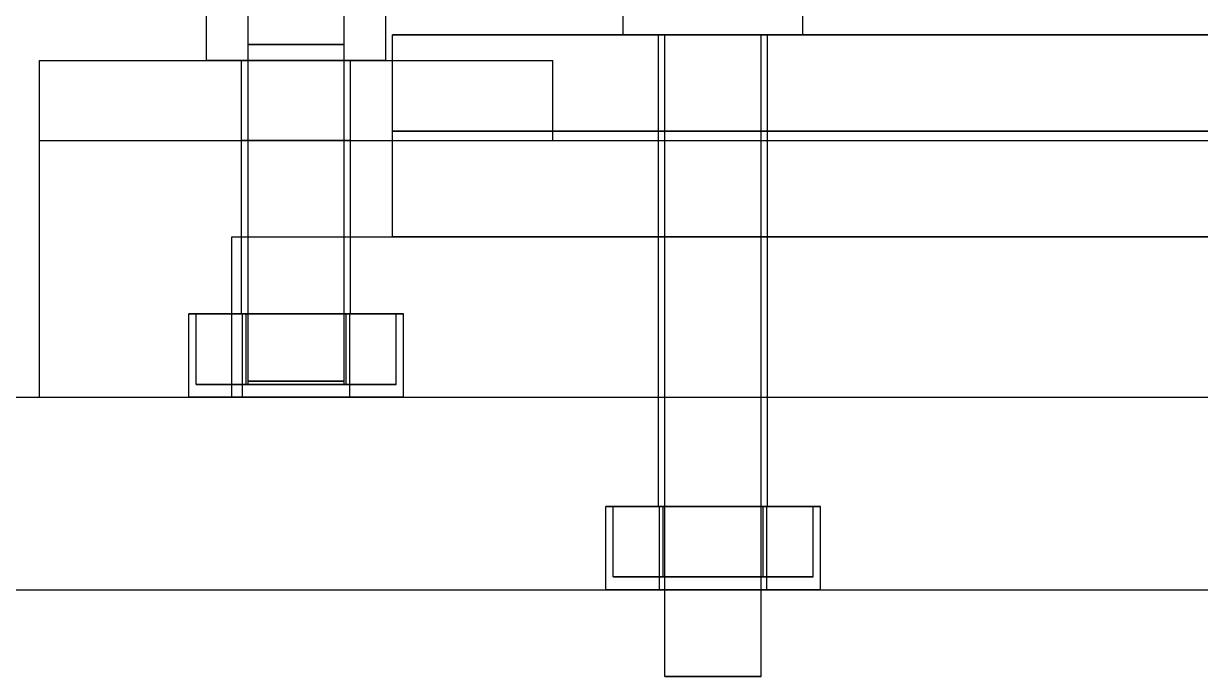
# Model space of a CAD drawing. Header units: millimetres. Extents: x 8 to 412, y 8 to 289.
# Drawn here: x 68.15 to 111.32, y 66.71 to 90.65 of the extents above; entities that cross this region are included whole.
import ezdxf

# ---------------------------------------------------------------- set-up
doc = ezdxf.new("R2010")
doc.units = ezdxf.units.MM
doc.layers.add('HIDDEN', color=8, linetype='Continuous')
doc.layers.add('OUTLINE', color=7, linetype='Continuous')

msp = doc.modelspace()

# ---------------------------------------------------------------- linework, layer by layer
at = {"layer": 'HIDDEN'}
for points in [[(90.147, 90.235), (90.147, 93.059)], [(96.735, 90.235), (96.735, 93.059)], [(74.853, 89.294), (74.853, 92.118)], [(81.441, 89.294), (81.441, 92.118)], [(76.382, 89.294), (76.382, 91.059)], [(79.912, 89.294), (79.912, 91.059)], [(81.676, 82.824), (81.676, 90.235)], [(81.676, 86.706), (81.676, 90.235)], [(81.676, 90.235), (193.441, 90.235)], [(81.676, 90.235), (193.441, 90.235)], [(81.676, 86.706), (81.676, 90.235)], [(193.441, 90.235), (81.676, 90.235)], [(96.735, 90.235), (96.653, 90.235), (96.409, 90.235), (96.017, 90.235), (95.495, 90.235), (94.87, 90.235), (94.174, 90.235), (93.441, 90.235), (92.708, 90.235), (92.012, 90.235), (91.387, 90.235), (90.866, 90.235), (90.473, 90.235), (90.23, 90.235), (90.147, 90.235)], [(96.735, 90.235), (96.653, 90.235), (96.409, 90.235), (96.017, 90.235), (95.495, 90.235), (94.87, 90.235), (94.174, 90.235), (93.441, 90.235), (92.708, 90.235), (92.012, 90.235), (91.387, 90.235), (90.866, 90.235), (90.473, 90.235), (90.23, 90.235), (90.147, 90.235)], [(90.147, 90.235), (90.23, 90.235), (90.473, 90.235), (90.866, 90.235), (91.387, 90.235), (92.012, 90.235), (92.708, 90.235), (93.441, 90.235), (94.174, 90.235), (94.87, 90.235), (95.495, 90.235), (96.017, 90.235), (96.409, 90.235), (96.653, 90.235), (96.735, 90.235)], [(95.441, 90.235), (95.391, 90.235), (95.243, 90.235), (95.005, 90.235), (94.688, 90.235), (94.309, 90.235), (93.886, 90.235), (93.441, 90.235), (92.996, 90.235), (92.573, 90.235), (92.194, 90.235), (91.878, 90.235), (91.639, 90.235), (91.491, 90.235), (91.441, 90.235)], [(91.441, 90.235), (91.491, 90.235), (91.639, 90.235), (91.878, 90.235), (92.194, 90.235), (92.573, 90.235), (92.996, 90.235), (93.441, 90.235), (93.886, 90.235), (94.309, 90.235), (94.688, 90.235), (95.005, 90.235), (95.243, 90.235), (95.391, 90.235), (95.441, 90.235)], [(91.441, 90.235), (91.491, 90.235), (91.639, 90.235), (91.878, 90.235), (92.194, 90.235), (92.573, 90.235), (92.996, 90.235), (93.441, 90.235), (93.886, 90.235), (94.309, 90.235), (94.688, 90.235), (95.005, 90.235), (95.243, 90.235), (95.391, 90.235), (95.441, 90.235)], [(95.441, 90.235), (95.391, 90.235), (95.243, 90.235), (95.005, 90.235), (94.688, 90.235), (94.309, 90.235), (93.886, 90.235), (93.441, 90.235), (92.996, 90.235), (92.573, 90.235), (92.194, 90.235), (91.878, 90.235), (91.639, 90.235), (91.491, 90.235), (91.441, 90.235)], [(91.441, 82.824), (91.441, 90.235)], [(91.441, 82.824), (91.441, 90.235)], [(95.206, 90.235), (95.162, 90.235), (95.031, 90.235), (94.821, 90.235), (94.541, 90.235), (94.207, 90.235), (93.834, 90.235), (93.441, 90.235), (93.048, 90.235), (92.675, 90.235), (92.341, 90.235), (92.061, 90.235), (91.851, 90.235), (91.721, 90.235), (91.676, 90.235)], [(91.676, 90.235), (91.721, 90.235), (91.851, 90.235), (92.061, 90.235), (92.341, 90.235), (92.675, 90.235), (93.048, 90.235), (93.441, 90.235), (93.834, 90.235), (94.207, 90.235), (94.541, 90.235), (94.821, 90.235), (95.031, 90.235), (95.162, 90.235), (95.206, 90.235)], [(95.206, 90.235), (95.162, 90.235), (95.031, 90.235), (94.821, 90.235), (94.541, 90.235), (94.207, 90.235), (93.834, 90.235), (93.441, 90.235), (93.048, 90.235), (92.675, 90.235), (92.341, 90.235), (92.061, 90.235), (91.851, 90.235), (91.721, 90.235), (91.676, 90.235)], [(91.676, 90.235), (91.721, 90.235), (91.851, 90.235), (92.061, 90.235), (92.341, 90.235), (92.675, 90.235), (93.048, 90.235), (93.441, 90.235), (93.834, 90.235), (94.207, 90.235), (94.541, 90.235), (94.821, 90.235), (95.031, 90.235), (95.162, 90.235), (95.206, 90.235)], [(91.676, 69.882), (91.676, 90.235)], [(91.676, 66.706), (91.676, 90.235)], [(95.206, 69.882), (95.206, 90.235)], [(95.206, 66.706), (95.206, 90.235)], [(95.441, 82.824), (95.441, 90.235)], [(95.441, 82.824), (95.441, 90.235)], [(76.382, 89.294), (76.382, 89.882)], [(76.382, 89.294), (76.382, 89.882)], [(76.382, 89.294), (76.382, 89.882)], [(76.382, 89.294), (76.382, 89.882)], [(79.912, 89.882), (79.746, 89.882), (79.542, 89.882), (79.305, 89.882), (79.041, 89.882), (78.755, 89.882), (78.455, 89.882), (78.147, 89.882), (77.839, 89.882), (77.539, 89.882), (77.253, 89.882), (76.989, 89.882), (76.752, 89.882), (76.548, 89.882), (76.382, 89.882)], [(76.382, 89.882), (76.548, 89.882), (76.752, 89.882), (76.989, 89.882), (77.253, 89.882), (77.539, 89.882), (77.839, 89.882), (78.147, 89.882), (78.455, 89.882), (78.755, 89.882), (79.041, 89.882), (79.305, 89.882), (79.542, 89.882), (79.746, 89.882), (79.912, 89.882)], [(79.912, 89.882), (79.746, 89.882), (79.542, 89.882), (79.305, 89.882), (79.041, 89.882), (78.755, 89.882), (78.455, 89.882), (78.147, 89.882), (77.839, 89.882), (77.539, 89.882), (77.253, 89.882), (76.989, 89.882), (76.752, 89.882), (76.548, 89.882), (76.382, 89.882)], [(76.382, 89.882), (76.548, 89.882), (76.752, 89.882), (76.989, 89.882), (77.253, 89.882), (77.539, 89.882), (77.839, 89.882), (78.147, 89.882), (78.455, 89.882), (78.755, 89.882), (79.041, 89.882), (79.305, 89.882), (79.542, 89.882), (79.746, 89.882), (79.912, 89.882)], [(79.912, 89.294), (79.912, 89.882)], [(79.912, 89.294), (79.912, 89.882)], [(79.912, 89.294), (79.912, 89.882)], [(79.912, 89.294), (79.912, 89.882)], [(68.735, 86.353), (68.735, 89.294)], [(68.735, 89.294), (76.382, 89.294)], [(81.441, 89.294), (81.359, 89.294), (81.115, 89.294), (80.723, 89.294), (80.201, 89.294), (79.576, 89.294), (78.88, 89.294), (78.147, 89.294), (77.414, 89.294), (76.718, 89.294), (76.093, 89.294), (75.572, 89.294), (75.179, 89.294), (74.936, 89.294), (74.853, 89.294)], [(81.441, 89.294), (81.359, 89.294), (81.115, 89.294), (80.723, 89.294), (80.201, 89.294), (79.576, 89.294), (78.88, 89.294), (78.147, 89.294), (77.414, 89.294), (76.718, 89.294), (76.093, 89.294), (75.572, 89.294), (75.179, 89.294), (74.936, 89.294), (74.853, 89.294)], [(74.853, 89.294), (74.936, 89.294), (75.179, 89.294), (75.572, 89.294), (76.093, 89.294), (76.718, 89.294), (77.414, 89.294), (78.147, 89.294), (78.88, 89.294), (79.576, 89.294), (80.201, 89.294), (80.723, 89.294), (81.115, 89.294), (81.359, 89.294), (81.441, 89.294)], [(76.382, 89.294), (76.351, 89.294), (76.321, 89.294), (76.293, 89.294), (76.268, 89.294), (76.245, 89.294), (76.225, 89.294), (76.207, 89.294), (76.191, 89.294), (76.178, 89.294), (76.167, 89.294), (76.158, 89.294), (76.152, 89.294), (76.148, 89.294), (76.147, 89.294)], [(76.147, 89.294), (76.148, 89.294), (76.152, 89.294), (76.158, 89.294), (76.167, 89.294), (76.178, 89.294), (76.191, 89.294), (76.207, 89.294), (76.225, 89.294), (76.245, 89.294), (76.268, 89.294), (76.293, 89.294), (76.321, 89.294), (76.351, 89.294), (76.382, 89.294)], [(76.382, 89.294), (76.351, 89.294), (76.321, 89.294), (76.293, 89.294), (76.268, 89.294), (76.245, 89.294), (76.225, 89.294), (76.207, 89.294), (76.191, 89.294), (76.178, 89.294), (76.167, 89.294), (76.158, 89.294), (76.152, 89.294), (76.148, 89.294), (76.147, 89.294)], [(76.147, 89.294), (76.148, 89.294), (76.152, 89.294), (76.158, 89.294), (76.167, 89.294), (76.178, 89.294), (76.191, 89.294), (76.207, 89.294), (76.225, 89.294), (76.245, 89.294), (76.268, 89.294), (76.293, 89.294), (76.321, 89.294), (76.351, 89.294), (76.382, 89.294)], [(76.147, 86.353), (76.147, 89.294)], [(76.147, 86.353), (76.147, 89.294)], [(76.382, 89.294), (76.613, 89.294), (76.853, 89.294), (77.101, 89.294), (77.357, 89.294), (77.617, 89.294), (77.881, 89.294), (78.147, 89.294), (78.413, 89.294), (78.677, 89.294), (78.937, 89.294), (79.193, 89.294), (79.441, 89.294), (79.682, 89.294), (79.912, 89.294)], [(79.912, 89.294), (79.868, 89.294), (79.737, 89.294), (79.527, 89.294), (79.247, 89.294), (78.913, 89.294), (78.54, 89.294), (78.147, 89.294), (77.754, 89.294), (77.381, 89.294), (77.047, 89.294), (76.767, 89.294), (76.557, 89.294), (76.427, 89.294), (76.382, 89.294)], [(76.382, 89.294), (76.427, 89.294), (76.557, 89.294), (76.767, 89.294), (77.047, 89.294), (77.381, 89.294), (77.754, 89.294), (78.147, 89.294), (78.54, 89.294), (78.913, 89.294), (79.247, 89.294), (79.527, 89.294), (79.737, 89.294), (79.868, 89.294), (79.912, 89.294)], [(79.912, 89.294), (79.868, 89.294), (79.737, 89.294), (79.527, 89.294), (79.247, 89.294), (78.913, 89.294), (78.54, 89.294), (78.147, 89.294), (77.754, 89.294), (77.381, 89.294), (77.047, 89.294), (76.767, 89.294), (76.557, 89.294), (76.427, 89.294), (76.382, 89.294)], [(76.382, 89.294), (76.427, 89.294), (76.557, 89.294), (76.767, 89.294), (77.047, 89.294), (77.381, 89.294), (77.754, 89.294), (78.147, 89.294), (78.54, 89.294), (78.913, 89.294), (79.247, 89.294), (79.527, 89.294), (79.737, 89.294), (79.868, 89.294), (79.912, 89.294)], [(76.382, 77.529), (76.382, 89.294)], [(76.382, 77.529), (76.382, 89.294)], [(79.912, 89.294), (87.559, 89.294)], [(79.912, 89.294), (79.944, 89.294), (79.973, 89.294), (80.001, 89.294), (80.026, 89.294), (80.049, 89.294), (80.069, 89.294), (80.087, 89.294), (80.103, 89.294), (80.117, 89.294), (80.127, 89.294), (80.136, 89.294), (80.142, 89.294), (80.146, 89.294), (80.147, 89.294)], [(80.147, 89.294), (80.146, 89.294), (80.142, 89.294), (80.136, 89.294), (80.127, 89.294), (80.117, 89.294), (80.103, 89.294), (80.087, 89.294), (80.069, 89.294), (80.049, 89.294), (80.026, 89.294), (80.001, 89.294), (79.973, 89.294), (79.944, 89.294), (79.912, 89.294)], [(79.912, 89.294), (79.944, 89.294), (79.973, 89.294), (80.001, 89.294), (80.026, 89.294), (80.049, 89.294), (80.069, 89.294), (80.087, 89.294), (80.103, 89.294), (80.117, 89.294), (80.127, 89.294), (80.136, 89.294), (80.142, 89.294), (80.146, 89.294), (80.147, 89.294)], [(80.147, 89.294), (80.146, 89.294), (80.142, 89.294), (80.136, 89.294), (80.127, 89.294), (80.117, 89.294), (80.103, 89.294), (80.087, 89.294), (80.069, 89.294), (80.049, 89.294), (80.026, 89.294), (80.001, 89.294), (79.973, 89.294), (79.944, 89.294), (79.912, 89.294)], [(79.912, 77.529), (79.912, 89.294)], [(79.912, 77.529), (79.912, 89.294)], [(80.147, 86.353), (80.147, 89.294)], [(80.147, 86.353), (80.147, 89.294)], [(81.676, 89.294), (87.559, 89.294)], [(87.559, 86.353), (87.559, 89.294)], [(87.559, 86.353), (87.559, 89.294)], [(68.735, 86.353), (188.735, 86.353)], [(68.735, 76.941), (68.735, 86.353)], [(68.735, 86.353), (87.559, 86.353)], [(68.735, 86.353), (87.559, 86.353)], [(80.147, 86.353), (80.097, 86.353), (79.949, 86.353), (79.711, 86.353), (79.394, 86.353), (79.015, 86.353), (78.592, 86.353), (78.147, 86.353), (77.702, 86.353), (77.279, 86.353), (76.9, 86.353), (76.583, 86.353), (76.345, 86.353), (76.197, 86.353), (76.147, 86.353)], [(76.147, 86.353), (76.197, 86.353), (76.345, 86.353), (76.583, 86.353), (76.9, 86.353), (77.279, 86.353), (77.702, 86.353), (78.147, 86.353), (78.592, 86.353), (79.015, 86.353), (79.394, 86.353), (79.711, 86.353), (79.949, 86.353), (80.097, 86.353), (80.147, 86.353)], [(80.147, 86.353), (80.097, 86.353), (79.949, 86.353), (79.711, 86.353), (79.394, 86.353), (79.015, 86.353), (78.592, 86.353), (78.147, 86.353), (77.702, 86.353), (77.279, 86.353), (76.9, 86.353), (76.583, 86.353), (76.345, 86.353), (76.197, 86.353), (76.147, 86.353)], [(76.147, 86.353), (76.197, 86.353), (76.345, 86.353), (76.583, 86.353), (76.9, 86.353), (77.279, 86.353), (77.702, 86.353), (78.147, 86.353), (78.592, 86.353), (79.015, 86.353), (79.394, 86.353), (79.711, 86.353), (79.949, 86.353), (80.097, 86.353), (80.147, 86.353)], [(80.147, 86.353), (80.097, 86.353), (79.949, 86.353), (79.711, 86.353), (79.394, 86.353), (79.015, 86.353), (78.592, 86.353), (78.147, 86.353), (77.702, 86.353), (77.279, 86.353), (76.9, 86.353), (76.583, 86.353), (76.345, 86.353), (76.197, 86.353), (76.147, 86.353)], [(76.147, 86.353), (76.197, 86.353), (76.345, 86.353), (76.583, 86.353), (76.9, 86.353), (77.279, 86.353), (77.702, 86.353), (78.147, 86.353), (78.592, 86.353), (79.015, 86.353), (79.394, 86.353), (79.711, 86.353), (79.949, 86.353), (80.097, 86.353), (80.147, 86.353)], [(80.147, 86.353), (80.097, 86.353), (79.949, 86.353), (79.711, 86.353), (79.394, 86.353), (79.015, 86.353), (78.592, 86.353), (78.147, 86.353), (77.702, 86.353), (77.279, 86.353), (76.9, 86.353), (76.583, 86.353), (76.345, 86.353), (76.197, 86.353), (76.147, 86.353)], [(76.147, 86.353), (76.197, 86.353), (76.345, 86.353), (76.583, 86.353), (76.9, 86.353), (77.279, 86.353), (77.702, 86.353), (78.147, 86.353), (78.592, 86.353), (79.015, 86.353), (79.394, 86.353), (79.711, 86.353), (79.949, 86.353), (80.097, 86.353), (80.147, 86.353)], [(76.147, 80), (76.147, 86.353)], [(76.147, 80), (76.147, 86.353)], [(80.147, 80), (80.147, 86.353)], [(80.147, 80), (80.147, 86.353)], [(81.676, 82.824), (81.676, 86.706)], [(81.676, 86.706), (193.441, 86.706)], [(81.676, 86.706), (193.441, 86.706)], [(193.441, 86.706), (81.676, 86.706)], [(193.441, 86.706), (81.676, 86.706)], [(81.676, 82.824), (81.676, 86.706)], [(81.676, 86.353), (188.735, 86.353)], [(75.794, 82.824), (198.147, 82.824)], [(75.794, 76.941), (75.794, 82.824)], [(75.794, 82.824), (198.147, 82.824)], [(75.794, 82.824), (198.147, 82.824)], [(75.794, 76.941), (75.794, 82.824)], [(75.794, 76.941), (75.794, 82.824)], [(81.676, 82.824), (193.441, 82.824)], [(81.676, 82.824), (193.441, 82.824)], [(193.441, 82.824), (81.676, 82.824)], [(95.441, 82.824), (95.391, 82.824), (95.243, 82.824), (95.005, 82.824), (94.688, 82.824), (94.309, 82.824), (93.886, 82.824), (93.441, 82.824), (92.996, 82.824), (92.573, 82.824), (92.194, 82.824), (91.878, 82.824), (91.639, 82.824), (91.491, 82.824), (91.441, 82.824)], [(91.441, 82.824), (91.491, 82.824), (91.639, 82.824), (91.878, 82.824), (92.194, 82.824), (92.573, 82.824), (92.996, 82.824), (93.441, 82.824), (93.886, 82.824), (94.309, 82.824), (94.688, 82.824), (95.005, 82.824), (95.243, 82.824), (95.391, 82.824), (95.441, 82.824)], [(95.441, 82.824), (95.391, 82.824), (95.243, 82.824), (95.005, 82.824), (94.688, 82.824), (94.309, 82.824), (93.886, 82.824), (93.441, 82.824), (92.996, 82.824), (92.573, 82.824), (92.194, 82.824), (91.878, 82.824), (91.639, 82.824), (91.491, 82.824), (91.441, 82.824)], [(91.441, 82.824), (91.491, 82.824), (91.639, 82.824), (91.878, 82.824), (92.194, 82.824), (92.573, 82.824), (92.996, 82.824), (93.441, 82.824), (93.886, 82.824), (94.309, 82.824), (94.688, 82.824), (95.005, 82.824), (95.243, 82.824), (95.391, 82.824), (95.441, 82.824)], [(95.441, 82.824), (95.391, 82.824), (95.243, 82.824), (95.005, 82.824), (94.688, 82.824), (94.309, 82.824), (93.886, 82.824), (93.441, 82.824), (92.996, 82.824), (92.573, 82.824), (92.194, 82.824), (91.878, 82.824), (91.639, 82.824), (91.491, 82.824), (91.441, 82.824)], [(91.441, 82.824), (91.491, 82.824), (91.639, 82.824), (91.878, 82.824), (92.194, 82.824), (92.573, 82.824), (92.996, 82.824), (93.441, 82.824), (93.886, 82.824), (94.309, 82.824), (94.688, 82.824), (95.005, 82.824), (95.243, 82.824), (95.391, 82.824), (95.441, 82.824)], [(91.441, 82.824), (91.491, 82.824), (91.639, 82.824), (91.878, 82.824), (92.194, 82.824), (92.573, 82.824), (92.996, 82.824), (93.441, 82.824), (93.886, 82.824), (94.309, 82.824), (94.688, 82.824), (95.005, 82.824), (95.243, 82.824), (95.391, 82.824), (95.441, 82.824)], [(95.441, 82.824), (95.391, 82.824), (95.243, 82.824), (95.005, 82.824), (94.688, 82.824), (94.309, 82.824), (93.886, 82.824), (93.441, 82.824), (92.996, 82.824), (92.573, 82.824), (92.194, 82.824), (91.878, 82.824), (91.639, 82.824), (91.491, 82.824), (91.441, 82.824)], [(91.441, 72.941), (91.441, 82.824)], [(91.441, 72.941), (91.441, 82.824)], [(95.441, 72.941), (95.441, 82.824)], [(95.441, 72.941), (95.441, 82.824)], [(76.177, 80), (74.207, 80)], [(74.207, 80), (76.177, 80)], [(76.177, 80), (74.207, 80)], [(74.207, 80), (76.177, 80)], [(74.207, 76.941), (74.207, 80)], [(74.207, 76.941), (74.207, 80)], [(76.313, 80), (74.479, 80)], [(74.479, 80), (76.313, 80)], [(74.479, 77.412), (74.479, 80)], [(76.313, 80), (74.479, 80)], [(74.479, 80), (76.313, 80)], [(74.479, 77.412), (74.479, 80)], [(80.147, 80), (80.097, 80), (79.949, 80), (79.711, 80), (79.394, 80), (79.015, 80), (78.592, 80), (78.147, 80), (77.702, 80), (77.279, 80), (76.9, 80), (76.583, 80), (76.345, 80), (76.197, 80), (76.147, 80)], [(76.147, 80), (76.197, 80), (76.345, 80), (76.583, 80), (76.9, 80), (77.279, 80), (77.702, 80), (78.147, 80), (78.592, 80), (79.015, 80), (79.394, 80), (79.711, 80), (79.949, 80), (80.097, 80), (80.147, 80)], [(80.147, 80), (80.097, 80), (79.949, 80), (79.711, 80), (79.394, 80), (79.015, 80), (78.592, 80), (78.147, 80), (77.702, 80), (77.279, 80), (76.9, 80), (76.583, 80), (76.345, 80), (76.197, 80), (76.147, 80)], [(76.147, 80), (76.197, 80), (76.345, 80), (76.583, 80), (76.9, 80), (77.279, 80), (77.702, 80), (78.147, 80), (78.592, 80), (79.015, 80), (79.394, 80), (79.711, 80), (79.949, 80), (80.097, 80), (80.147, 80)], [(80.117, 80), (76.177, 80)], [(76.177, 80), (80.117, 80)], [(80.117, 80), (76.177, 80)], [(76.177, 80), (80.117, 80)], [(76.177, 76.941), (76.177, 80)], [(76.177, 76.941), (76.177, 80)], [(76.177, 76.941), (76.177, 80)], [(76.177, 76.941), (76.177, 80)], [(76.313, 77.412), (76.313, 80)], [(79.981, 80), (76.313, 80)], [(76.313, 80), (79.981, 80)], [(76.313, 77.412), (76.313, 80)], [(76.313, 77.412), (76.313, 80)], [(79.981, 80), (76.313, 80)], [(76.313, 80), (79.981, 80)], [(76.313, 77.412), (76.313, 80)], [(79.912, 80), (79.868, 80), (79.737, 80), (79.527, 80), (79.247, 80), (78.913, 80), (78.54, 80), (78.147, 80), (77.754, 80), (77.381, 80), (77.047, 80), (76.767, 80), (76.557, 80), (76.427, 80), (76.382, 80)], [(76.382, 80), (76.427, 80), (76.557, 80), (76.767, 80), (77.047, 80), (77.381, 80), (77.754, 80), (78.147, 80), (78.54, 80), (78.913, 80), (79.247, 80), (79.527, 80), (79.737, 80), (79.868, 80), (79.912, 80)], [(79.912, 80), (79.868, 80), (79.737, 80), (79.527, 80), (79.247, 80), (78.913, 80), (78.54, 80), (78.147, 80), (77.754, 80), (77.381, 80), (77.047, 80), (76.767, 80), (76.557, 80), (76.427, 80), (76.382, 80)], [(76.382, 80), (76.427, 80), (76.557, 80), (76.767, 80), (77.047, 80), (77.381, 80), (77.754, 80), (78.147, 80), (78.54, 80), (78.913, 80), (79.247, 80), (79.527, 80), (79.737, 80), (79.868, 80), (79.912, 80)], [(76.382, 77.412), (76.382, 80)], [(76.382, 77.412), (76.382, 80)], [(79.912, 77.412), (79.912, 80)], [(79.912, 77.412), (79.912, 80)], [(79.981, 77.412), (79.981, 80)], [(81.815, 80), (79.981, 80)], [(79.981, 77.412), (79.981, 80)], [(79.981, 80), (81.815, 80)], [(79.981, 77.412), (79.981, 80)], [(81.815, 80), (79.981, 80)], [(79.981, 77.412), (79.981, 80)], [(79.981, 80), (81.815, 80)], [(82.087, 80), (80.117, 80)], [(80.117, 80), (82.087, 80)], [(82.087, 80), (80.117, 80)], [(80.117, 80), (82.087, 80)], [(80.117, 76.941), (80.117, 80)], [(80.117, 76.941), (80.117, 80)], [(80.117, 76.941), (80.117, 80)], [(80.117, 76.941), (80.117, 80)], [(81.815, 77.412), (81.815, 80)], [(81.815, 77.412), (81.815, 80)], [(82.087, 76.941), (82.087, 80)], [(82.087, 76.941), (82.087, 80)], [(76.313, 77.412), (74.479, 77.412)], [(74.479, 77.412), (76.313, 77.412)], [(76.313, 77.412), (74.479, 77.412)], [(74.479, 77.412), (76.313, 77.412)], [(79.981, 77.412), (76.313, 77.412)], [(76.313, 77.412), (79.981, 77.412)], [(79.981, 77.412), (76.313, 77.412)], [(76.313, 77.412), (79.981, 77.412)], [(79.912, 77.529), (79.868, 77.529), (79.737, 77.529), (79.527, 77.529), (79.247, 77.529), (78.913, 77.529), (78.54, 77.529), (78.147, 77.529), (77.754, 77.529), (77.381, 77.529), (77.047, 77.529), (76.767, 77.529), (76.557, 77.529), (76.427, 77.529), (76.382, 77.529)], [(76.382, 77.529), (76.427, 77.529), (76.557, 77.529), (76.767, 77.529), (77.047, 77.529), (77.381, 77.529), (77.754, 77.529), (78.147, 77.529), (78.54, 77.529), (78.913, 77.529), (79.247, 77.529), (79.527, 77.529), (79.737, 77.529), (79.868, 77.529), (79.912, 77.529)], [(79.912, 77.529), (79.868, 77.529), (79.737, 77.529), (79.527, 77.529), (79.247, 77.529), (78.913, 77.529), (78.54, 77.529), (78.147, 77.529), (77.754, 77.529), (77.381, 77.529), (77.047, 77.529), (76.767, 77.529), (76.557, 77.529), (76.427, 77.529), (76.382, 77.529)], [(76.382, 77.529), (76.427, 77.529), (76.557, 77.529), (76.767, 77.529), (77.047, 77.529), (77.381, 77.529), (77.754, 77.529), (78.147, 77.529), (78.54, 77.529), (78.913, 77.529), (79.247, 77.529), (79.527, 77.529), (79.737, 77.529), (79.868, 77.529), (79.912, 77.529)], [(79.912, 77.412), (79.868, 77.412), (79.737, 77.412), (79.527, 77.412), (79.247, 77.412), (78.913, 77.412), (78.54, 77.412), (78.147, 77.412), (77.754, 77.412), (77.381, 77.412), (77.047, 77.412), (76.767, 77.412), (76.557, 77.412), (76.427, 77.412), (76.382, 77.412)], [(76.382, 77.412), (76.427, 77.412), (76.557, 77.412), (76.767, 77.412), (77.047, 77.412), (77.381, 77.412), (77.754, 77.412), (78.147, 77.412), (78.54, 77.412), (78.913, 77.412), (79.247, 77.412), (79.527, 77.412), (79.737, 77.412), (79.868, 77.412), (79.912, 77.412)], [(79.912, 77.412), (79.868, 77.412), (79.737, 77.412), (79.527, 77.412), (79.247, 77.412), (78.913, 77.412), (78.54, 77.412), (78.147, 77.412), (77.754, 77.412), (77.381, 77.412), (77.047, 77.412), (76.767, 77.412), (76.557, 77.412), (76.427, 77.412), (76.382, 77.412)], [(76.382, 77.412), (76.427, 77.412), (76.557, 77.412), (76.767, 77.412), (77.047, 77.412), (77.381, 77.412), (77.754, 77.412), (78.147, 77.412), (78.54, 77.412), (78.913, 77.412), (79.247, 77.412), (79.527, 77.412), (79.737, 77.412), (79.868, 77.412), (79.912, 77.412)], [(81.815, 77.412), (79.981, 77.412)], [(79.981, 77.412), (81.815, 77.412)], [(81.815, 77.412), (79.981, 77.412)], [(79.981, 77.412), (81.815, 77.412)], [(28.735, 76.941), (252.265, 76.941)], [(68.735, 76.941), (188.735, 76.941)], [(68.735, 76.941), (188.735, 76.941)], [(74.207, 76.941), (76.177, 76.941)], [(76.177, 76.941), (74.207, 76.941)], [(74.207, 76.941), (76.177, 76.941)], [(76.177, 76.941), (74.207, 76.941)], [(75.794, 76.941), (198.147, 76.941)], [(75.794, 76.941), (198.147, 76.941)], [(75.794, 76.941), (198.147, 76.941)], [(75.794, 76.941), (198.147, 76.941)], [(76.177, 76.941), (80.117, 76.941)], [(80.117, 76.941), (76.177, 76.941)], [(76.177, 76.941), (80.117, 76.941)], [(80.117, 76.941), (76.177, 76.941)], [(80.117, 76.941), (82.087, 76.941)], [(82.087, 76.941), (80.117, 76.941)], [(82.087, 76.941), (80.117, 76.941)], [(80.117, 76.941), (82.087, 76.941)], [(91.471, 72.941), (89.502, 72.941)], [(89.502, 72.941), (91.471, 72.941)], [(89.502, 69.882), (89.502, 72.941)], [(91.471, 72.941), (89.502, 72.941)], [(89.502, 72.941), (91.471, 72.941)], [(89.502, 69.882), (89.502, 72.941)], [(91.607, 72.941), (89.773, 72.941)], [(89.773, 72.941), (91.607, 72.941)], [(89.773, 70.353), (89.773, 72.941)], [(91.607, 72.941), (89.773, 72.941)], [(89.773, 72.941), (91.607, 72.941)], [(89.773, 70.353), (89.773, 72.941)], [(95.441, 72.941), (95.391, 72.941), (95.243, 72.941), (95.005, 72.941), (94.688, 72.941), (94.309, 72.941), (93.886, 72.941), (93.441, 72.941), (92.996, 72.941), (92.573, 72.941), (92.194, 72.941), (91.878, 72.941), (91.639, 72.941), (91.491, 72.941), (91.441, 72.941)], [(91.441, 72.941), (91.491, 72.941), (91.639, 72.941), (91.878, 72.941), (92.194, 72.941), (92.573, 72.941), (92.996, 72.941), (93.441, 72.941), (93.886, 72.941), (94.309, 72.941), (94.688, 72.941), (95.005, 72.941), (95.243, 72.941), (95.391, 72.941), (95.441, 72.941)], [(95.441, 72.941), (95.391, 72.941), (95.243, 72.941), (95.005, 72.941), (94.688, 72.941), (94.309, 72.941), (93.886, 72.941), (93.441, 72.941), (92.996, 72.941), (92.573, 72.941), (92.194, 72.941), (91.878, 72.941), (91.639, 72.941), (91.491, 72.941), (91.441, 72.941)], [(91.441, 72.941), (91.491, 72.941), (91.639, 72.941), (91.878, 72.941), (92.194, 72.941), (92.573, 72.941), (92.996, 72.941), (93.441, 72.941), (93.886, 72.941), (94.309, 72.941), (94.688, 72.941), (95.005, 72.941), (95.243, 72.941), (95.391, 72.941), (95.441, 72.941)], [(91.471, 72.941), (95.411, 72.941)], [(91.471, 69.882), (91.471, 72.941)], [(95.411, 72.941), (91.471, 72.941)], [(91.471, 69.882), (91.471, 72.941)], [(95.411, 72.941), (91.471, 72.941)], [(91.471, 72.941), (95.411, 72.941)], [(91.471, 69.882), (91.471, 72.941)], [(91.471, 69.882), (91.471, 72.941)], [(91.607, 70.353), (91.607, 72.941)], [(95.275, 72.941), (91.607, 72.941)], [(91.607, 72.941), (95.275, 72.941)], [(91.607, 70.353), (91.607, 72.941)], [(91.607, 70.353), (91.607, 72.941)], [(95.275, 72.941), (91.607, 72.941)], [(91.607, 72.941), (95.275, 72.941)], [(91.607, 70.353), (91.607, 72.941)], [(95.206, 72.941), (95.162, 72.941), (95.031, 72.941), (94.821, 72.941), (94.541, 72.941), (94.207, 72.941), (93.834, 72.941), (93.441, 72.941), (93.048, 72.941), (92.675, 72.941), (92.341, 72.941), (92.061, 72.941), (91.851, 72.941), (91.721, 72.941), (91.676, 72.941)], [(91.676, 72.941), (91.721, 72.941), (91.851, 72.941), (92.061, 72.941), (92.341, 72.941), (92.675, 72.941), (93.048, 72.941), (93.441, 72.941), (93.834, 72.941), (94.207, 72.941), (94.541, 72.941), (94.821, 72.941), (95.031, 72.941), (95.162, 72.941), (95.206, 72.941)], [(95.206, 72.941), (95.162, 72.941), (95.031, 72.941), (94.821, 72.941), (94.541, 72.941), (94.207, 72.941), (93.834, 72.941), (93.441, 72.941), (93.048, 72.941), (92.675, 72.941), (92.341, 72.941), (92.061, 72.941), (91.851, 72.941), (91.721, 72.941), (91.676, 72.941)], [(91.676, 72.941), (91.721, 72.941), (91.851, 72.941), (92.061, 72.941), (92.341, 72.941), (92.675, 72.941), (93.048, 72.941), (93.441, 72.941), (93.834, 72.941), (94.207, 72.941), (94.541, 72.941), (94.821, 72.941), (95.031, 72.941), (95.162, 72.941), (95.206, 72.941)], [(91.676, 70.353), (91.676, 72.941)], [(91.676, 70.353), (91.676, 72.941)], [(95.206, 70.353), (95.206, 72.941)], [(95.206, 70.353), (95.206, 72.941)], [(95.275, 70.353), (95.275, 72.941)], [(97.109, 72.941), (95.275, 72.941)], [(95.275, 70.353), (95.275, 72.941)], [(95.275, 72.941), (97.109, 72.941)], [(95.275, 70.353), (95.275, 72.941)], [(97.109, 72.941), (95.275, 72.941)], [(95.275, 70.353), (95.275, 72.941)], [(95.275, 72.941), (97.109, 72.941)], [(95.411, 69.882), (95.411, 72.941)], [(97.381, 72.941), (95.411, 72.941)], [(95.411, 72.941), (97.381, 72.941)], [(95.411, 69.882), (95.411, 72.941)], [(97.381, 72.941), (95.411, 72.941)], [(95.411, 72.941), (97.381, 72.941)], [(95.411, 69.882), (95.411, 72.941)], [(95.411, 69.882), (95.411, 72.941)], [(97.109, 70.353), (97.109, 72.941)], [(97.109, 70.353), (97.109, 72.941)], [(97.381, 69.882), (97.381, 72.941)], [(97.381, 69.882), (97.381, 72.941)], [(91.607, 70.353), (89.773, 70.353)], [(89.773, 70.353), (91.607, 70.353)], [(91.607, 70.353), (89.773, 70.353)], [(89.773, 70.353), (91.607, 70.353)], [(95.275, 70.353), (91.607, 70.353)], [(91.607, 70.353), (95.275, 70.353)], [(95.275, 70.353), (91.607, 70.353)], [(91.607, 70.353), (95.275, 70.353)], [(95.206, 70.353), (95.162, 70.353), (95.031, 70.353), (94.821, 70.353), (94.541, 70.353), (94.207, 70.353), (93.834, 70.353), (93.441, 70.353), (93.048, 70.353), (92.675, 70.353), (92.341, 70.353), (92.061, 70.353), (91.851, 70.353), (91.721, 70.353), (91.676, 70.353)], [(91.676, 70.353), (91.721, 70.353), (91.851, 70.353), (92.061, 70.353), (92.341, 70.353), (92.675, 70.353), (93.048, 70.353), (93.441, 70.353), (93.834, 70.353), (94.207, 70.353), (94.541, 70.353), (94.821, 70.353), (95.031, 70.353), (95.162, 70.353), (95.206, 70.353)], [(95.206, 70.353), (95.162, 70.353), (95.031, 70.353), (94.821, 70.353), (94.541, 70.353), (94.207, 70.353), (93.834, 70.353), (93.441, 70.353), (93.048, 70.353), (92.675, 70.353), (92.341, 70.353), (92.061, 70.353), (91.851, 70.353), (91.721, 70.353), (91.676, 70.353)], [(91.676, 70.353), (91.721, 70.353), (91.851, 70.353), (92.061, 70.353), (92.341, 70.353), (92.675, 70.353), (93.048, 70.353), (93.441, 70.353), (93.834, 70.353), (94.207, 70.353), (94.541, 70.353), (94.821, 70.353), (95.031, 70.353), (95.162, 70.353), (95.206, 70.353)], [(97.109, 70.353), (95.275, 70.353)], [(95.275, 70.353), (97.109, 70.353)], [(97.109, 70.353), (95.275, 70.353)], [(95.275, 70.353), (97.109, 70.353)], [(28.735, 69.882), (252.265, 69.882)], [(89.502, 69.882), (91.471, 69.882)], [(91.471, 69.882), (89.502, 69.882)], [(89.502, 69.882), (91.471, 69.882)], [(91.471, 69.882), (89.502, 69.882)], [(91.471, 69.882), (95.411, 69.882)], [(95.411, 69.882), (91.471, 69.882)], [(91.471, 69.882), (95.411, 69.882)], [(95.411, 69.882), (91.471, 69.882)], [(95.411, 69.882), (97.381, 69.882)], [(97.381, 69.882), (95.411, 69.882)], [(95.411, 69.882), (97.381, 69.882)], [(97.381, 69.882), (95.411, 69.882)], [(95.206, 66.706), (95.162, 66.706), (95.031, 66.706), (94.821, 66.706), (94.541, 66.706), (94.207, 66.706), (93.834, 66.706), (93.441, 66.706), (93.048, 66.706), (92.675, 66.706), (92.341, 66.706), (92.061, 66.706), (91.851, 66.706), (91.721, 66.706), (91.676, 66.706)], [(95.206, 66.706), (95.162, 66.706), (95.031, 66.706), (94.821, 66.706), (94.541, 66.706), (94.207, 66.706), (93.834, 66.706), (93.441, 66.706), (93.048, 66.706), (92.675, 66.706), (92.341, 66.706), (92.061, 66.706), (91.851, 66.706), (91.721, 66.706), (91.676, 66.706)], [(91.676, 66.706), (91.721, 66.706), (91.851, 66.706), (92.061, 66.706), (92.341, 66.706), (92.675, 66.706), (93.048, 66.706), (93.441, 66.706), (93.834, 66.706), (94.207, 66.706), (94.541, 66.706), (94.821, 66.706), (95.031, 66.706), (95.162, 66.706), (95.206, 66.706)]]:
    msp.add_lwpolyline(points, dxfattribs=at)
at = {"layer": 'OUTLINE'}
for points in [[(90.147, 90.235), (90.147, 93.059)], [(96.735, 90.235), (96.735, 93.059)], [(74.853, 89.294), (74.853, 91.059)], [(76.382, 89.294), (76.382, 91.059)], [(79.912, 89.294), (79.912, 91.059)], [(81.441, 89.294), (81.441, 91.059)], [(81.676, 82.824), (81.676, 90.235)], [(193.441, 90.235), (81.676, 90.235)], [(90.147, 90.235), (90.23, 90.235), (90.473, 90.235), (90.866, 90.235), (91.387, 90.235), (92.012, 90.235), (92.708, 90.235), (93.441, 90.235), (94.174, 90.235), (94.87, 90.235), (95.495, 90.235), (96.017, 90.235), (96.409, 90.235), (96.653, 90.235), (96.735, 90.235)], [(68.735, 86.353), (68.735, 89.294)], [(68.735, 89.294), (76.382, 89.294)], [(74.853, 89.294), (74.861, 89.294), (74.887, 89.294), (74.929, 89.294), (74.988, 89.294), (75.063, 89.294), (75.154, 89.294), (75.261, 89.294), (75.382, 89.294), (75.517, 89.294), (75.667, 89.294), (75.828, 89.294), (76.002, 89.294), (76.187, 89.294), (76.382, 89.294)], [(79.912, 89.294), (81.676, 89.294)], [(79.912, 89.294), (80.107, 89.294), (80.292, 89.294), (80.466, 89.294), (80.628, 89.294), (80.777, 89.294), (80.912, 89.294), (81.034, 89.294), (81.14, 89.294), (81.231, 89.294), (81.306, 89.294), (81.365, 89.294), (81.407, 89.294), (81.433, 89.294), (81.441, 89.294)], [(68.735, 86.353), (81.676, 86.353)], [(68.735, 76.941), (68.735, 86.353)], [(75.794, 82.824), (198.147, 82.824)], [(75.794, 76.941), (75.794, 82.824)], [(193.441, 82.824), (81.676, 82.824)], [(28.735, 76.941), (252.265, 76.941)], [(42.853, 69.882), (235.794, 69.882)], [(91.676, 66.706), (91.676, 69.882)], [(95.206, 66.706), (95.206, 69.882)], [(91.676, 66.706), (91.721, 66.706), (91.851, 66.706), (92.061, 66.706), (92.341, 66.706), (92.675, 66.706), (93.048, 66.706), (93.441, 66.706), (93.834, 66.706), (94.207, 66.706), (94.541, 66.706), (94.821, 66.706), (95.031, 66.706), (95.162, 66.706), (95.206, 66.706)]]:
    msp.add_lwpolyline(points, dxfattribs=at)

doc.saveas('drawing.dxf')
